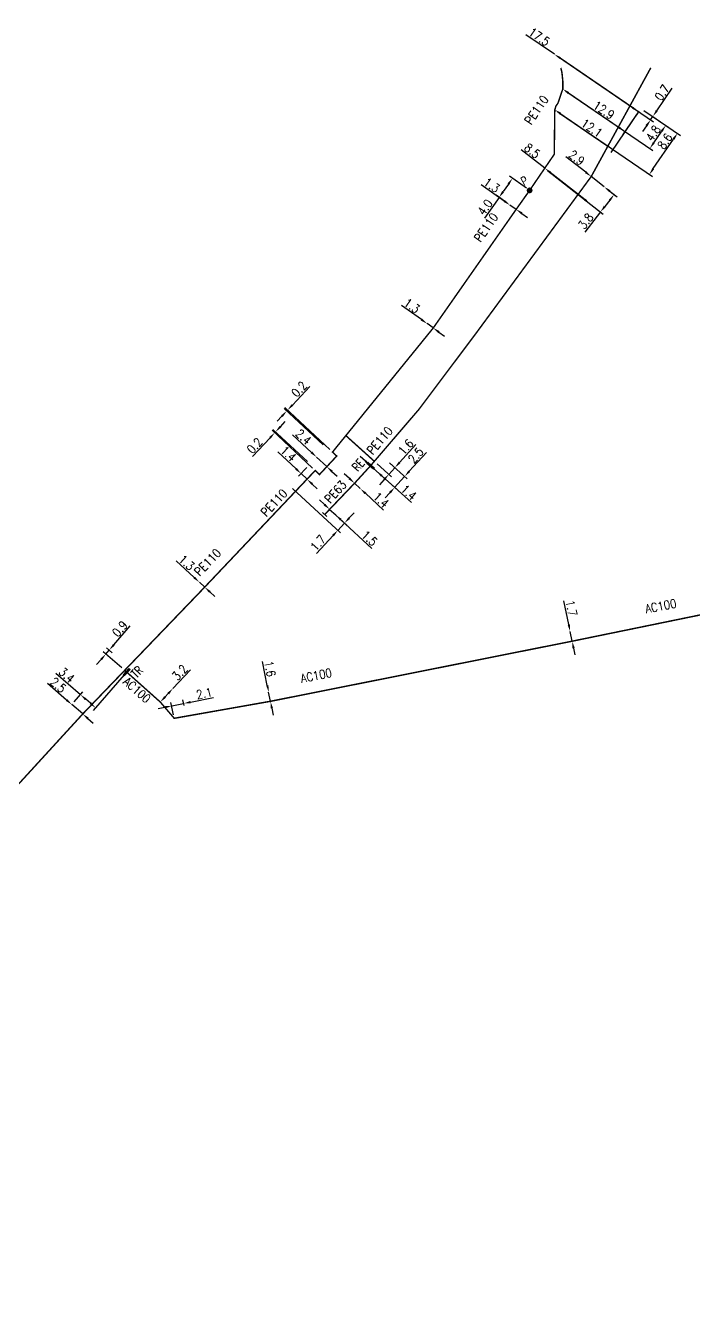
# Model space of a CAD drawing. Header units: millimetres. Extents: x 139995 to 140760, y 128159 to 129016.
# Drawn here: x 140200.9 to 140315.5, y 128788 to 129007.3 of the extents above; entities that cross this region are included whole.
import ezdxf
from ezdxf.enums import TextEntityAlignment as Align

# ---------------------------------------------------------------- set-up
doc = ezdxf.new("R2010")
doc.units = ezdxf.units.MM
doc.header["$PDMODE"] = 34
doc.linetypes.add('L_25_AP', pattern=[2000, 1000, 1000])
doc.linetypes.add('L_25_PE', pattern=[2000, 1000, 1000])
doc.layers.get('0').update_dxf_attribs({"linetype": 'CONTINUOUS'})
doc.layers.get('DEFPOINTS').update_dxf_attribs({"linetype": 'CONTINUOUS'})
for name, color, linetype in [('L_150', 1, 'CONTINUOUS'), ('L_300', 7, 'CONTINUOUS'), ('L_340', 7, 'CONTINUOUS')]:
    doc.layers.add(name, color=color, linetype=linetype)
doc.styles.add('G_ROMANS', font='ROMANS.SHX', dxfattribs={"width": 0.75})
doc.styles.get("Standard").update_dxf_attribs({"font": 'romans.shx', "width": 0.85})
doc.dimstyles.get("Standard").update_dxf_attribs({"dimtxt": 1.5, "dimasz": 1.2, "dimexe": 0.625, "dimexo": 0.625, "dimgap": 0.25, "dimtad": 1, "dimdec": 1, "dimzin": 0, "dimdsep": 46, "dimtxsty": 'Standard', "dimcen": -0.5, "dimadec": 0, "dimazin": 0, "dimtfac": 1, "dimtdec": 1, "dimtmove": 0, "dimatfit": 3, "dimfxl": 0, "dimtolj": 1, "dimtzin": 0, "dimarcsym": 0})

# ---------------------------------------------------------------- blocks, each defined once
blk = doc.blocks.new('*D17')
at = {"layer": 'DEFPOINTS', "color": 0, "linetype": 'Continuous', "transparency": 16777216}
for p in [(140291.67, 129002.33), (140306.5, 128993.06), (140308.56, 128991.65)]:
    blk.add_point(p, dxfattribs=at)
at = {"layer": 'L_150', "color": 0, "linetype": 'Continuous', "lineweight": -2, "transparency": 16777216}
for p, q in [((140292.18, 129001.98), (140308.67, 128990.7)), ((140309.24, 128992.64), (140311.88, 128996.5)), ((140307.01, 128992.7), (140309.08, 128991.29)), ((140307.48, 128990.06), (140306.8, 128989.07)), ((140308.16, 128991.05), (140308.56, 128991.65))]:
    blk.add_line(p, q, dxfattribs=at)
at = {"layer": 'L_150', "color": 0, "linetype": 'Continuous', "transparency": 16777216}
for points in [[(140309.07, 128992.75), (140309.4, 128992.52), (140308.56, 128991.65)], [(140307.31, 128990.18), (140307.64, 128989.95), (140308.16, 128991.05)]]:
    blk.add_solid(points, dxfattribs=at)
at = {"layer": 'L_150', "color": 0, "linetype": 'Continuous', "transparency": 16777216, "insert": (140310.16, 128995.75), "char_height": 1.5, "attachment_point": 5, "rotation": 55.6361}
blk.add_mtext('\\A1;0.7', dxfattribs=at)
blk = doc.blocks.new('*D18')
at = {"layer": 'DEFPOINTS', "color": 0, "linetype": 'Continuous', "transparency": 16777216}
for p in [(140291.72, 128992.8), (140306.5, 128993.06), (140312.79, 128988.76)]:
    blk.add_point(p, dxfattribs=at)
at = {"layer": 'L_150', "color": 0, "linetype": 'Continuous', "lineweight": -2, "transparency": 16777216}
for p, q in [((140292.23, 128992.45), (140308.47, 128981.34)), ((140307.01, 128992.7), (140313.3, 128988.4)), ((140308.63, 128982.69), (140312.11, 128987.77))]:
    blk.add_line(p, q, dxfattribs=at)
at = {"layer": 'L_150', "color": 0, "linetype": 'Continuous', "transparency": 16777216}
for points in [[(140311.94, 128987.88), (140312.27, 128987.65), (140312.79, 128988.76)], [(140308.47, 128982.8), (140308.8, 128982.57), (140307.96, 128981.7)]]:
    blk.add_solid(points, dxfattribs=at)
at = {"layer": 'L_150', "color": 0, "linetype": 'Continuous', "transparency": 16777216, "insert": (140310.63, 128987.38), "char_height": 1.5, "attachment_point": 5, "rotation": 55.6361}
blk.add_mtext('\\A1;8.6', dxfattribs=at)
blk = doc.blocks.new('*D19')
at = {"layer": 'DEFPOINTS', "color": 0, "linetype": 'Continuous', "transparency": 16777216}
for p in [(140291.67, 129002.33), (140306.09, 128992.46), (140306.5, 128993.06)]:
    blk.add_point(p, dxfattribs=at)
at = {"layer": 'L_150', "color": 0, "linetype": 'Continuous', "lineweight": -2, "transparency": 16777216}
for p, q in [((140291.67, 129002.33), (140286.75, 129005.69)), ((140305.1, 128993.14), (140292.66, 129001.65)), ((140306.15, 128992.54), (140305.74, 128991.95))]:
    blk.add_line(p, q, dxfattribs=at)
at = {"layer": 'L_150', "color": 0, "linetype": 'Continuous', "transparency": 16777216}
for points in [[(140292.77, 129001.82), (140292.54, 129001.49), (140291.67, 129002.33)], [(140305.22, 128993.31), (140304.99, 128992.98), (140306.09, 128992.46)]]:
    blk.add_solid(points, dxfattribs=at)
at = {"layer": 'L_150', "color": 0, "linetype": 'Continuous', "transparency": 16777216, "insert": (140289.05, 129005.33), "char_height": 1.5, "attachment_point": 5, "rotation": 325.6361}
blk.add_mtext('\\A1;17.5', dxfattribs=at)
blk = doc.blocks.new('*D20')
at = {"layer": 'DEFPOINTS', "color": 0, "linetype": 'Continuous', "transparency": 16777216}
for p in [(140291.72, 128992.8), (140306.5, 128993.06), (140301.67, 128985.99)]:
    blk.add_point(p, dxfattribs=at)
at = {"layer": 'L_150', "color": 0, "linetype": 'Continuous', "lineweight": -2, "transparency": 16777216}
for p, q in [((140306.15, 128992.54), (140301.32, 128985.48)), ((140292.71, 128992.12), (140300.68, 128986.67))]:
    blk.add_line(p, q, dxfattribs=at)
at = {"layer": 'L_150', "color": 0, "linetype": 'Continuous', "transparency": 16777216}
for points in [[(140292.82, 128992.29), (140292.59, 128991.96), (140291.72, 128992.8)], [(140300.79, 128986.84), (140300.57, 128986.51), (140301.67, 128985.99)]]:
    blk.add_solid(points, dxfattribs=at)
at = {"layer": 'L_150', "color": 0, "linetype": 'Continuous', "transparency": 16777216, "insert": (140298.07, 128989.67), "char_height": 1.5, "attachment_point": 5, "rotation": 325.6361}
blk.add_mtext('\\A1;12.1', dxfattribs=at)
blk = doc.blocks.new('*D21')
at = {"layer": 'DEFPOINTS', "color": 0, "linetype": 'Continuous', "transparency": 16777216}
for p in [(140293.09, 128996.36), (140306.5, 128993.06), (140310.77, 128990.14)]:
    blk.add_point(p, dxfattribs=at)
at = {"layer": 'L_150', "color": 0, "linetype": 'Continuous', "lineweight": -2, "transparency": 16777216}
for p, q in [((140293.6, 128996.01), (140308.55, 128985.79)), ((140307.01, 128992.7), (140311.28, 128989.78)), ((140308.71, 128987.13), (140310.09, 128989.15))]:
    blk.add_line(p, q, dxfattribs=at)
at = {"layer": 'L_150', "color": 0, "linetype": 'Continuous', "transparency": 16777216}
for points in [[(140309.93, 128989.26), (140310.26, 128989.03), (140310.77, 128990.14)], [(140308.55, 128987.24), (140308.88, 128987.02), (140308.04, 128986.14)]]:
    blk.add_solid(points, dxfattribs=at)
at = {"layer": 'L_150', "color": 0, "linetype": 'Continuous', "transparency": 16777216, "insert": (140308.61, 128988.75), "char_height": 1.5, "attachment_point": 5, "rotation": 55.6361}
blk.add_mtext('\\A1;4.8', dxfattribs=at)
blk = doc.blocks.new('*D22')
at = {"layer": 'DEFPOINTS', "color": 0, "linetype": 'Continuous', "transparency": 16777216}
for p in [(140293.09, 128996.36), (140306.5, 128993.06), (140303.76, 128989.06)]:
    blk.add_point(p, dxfattribs=at)
at = {"layer": 'L_150', "color": 0, "linetype": 'Continuous', "lineweight": -2, "transparency": 16777216}
for p, q in [((140294.08, 128995.68), (140302.77, 128989.74)), ((140306.15, 128992.54), (140303.41, 128988.54))]:
    blk.add_line(p, q, dxfattribs=at)
at = {"layer": 'L_150', "color": 0, "linetype": 'Continuous', "transparency": 16777216}
for points in [[(140294.19, 128995.85), (140293.96, 128995.52), (140293.09, 128996.36)], [(140302.89, 128989.9), (140302.66, 128989.57), (140303.76, 128989.06)]]:
    blk.add_solid(points, dxfattribs=at)
at = {"layer": 'L_150', "color": 0, "linetype": 'Continuous', "transparency": 16777216, "insert": (140300.13, 128992.75), "char_height": 1.5, "attachment_point": 5, "rotation": 325.6361}
blk.add_mtext('\\A1;12.9', dxfattribs=at)
blk = doc.blocks.new('*D23')
at = {"layer": 'DEFPOINTS', "color": 0, "linetype": 'Continuous', "transparency": 16777216}
for p in [(140282.16, 128977.75), (140287.4, 128978.96), (140284.02, 128976.44)]:
    blk.add_point(p, dxfattribs=at)
at = {"layer": 'L_300', "color": 0, "linetype": 'Continuous', "lineweight": -2, "transparency": 16777216}
for p, q in [((140286.88, 128979.32), (140283.94, 128981.39)), ((140283.76, 128980.05), (140282.85, 128978.74)), ((140282.16, 128977.75), (140279.65, 128974.18)), ((140283.51, 128976.8), (140281.64, 128978.11))]:
    blk.add_line(p, q, dxfattribs=at)
at = {"layer": 'L_300', "color": 0, "linetype": 'Continuous', "transparency": 16777216}
for points in [[(140283.6, 128980.16), (140283.93, 128979.93), (140284.45, 128981.03)], [(140282.68, 128978.85), (140283.01, 128978.62), (140282.16, 128977.75)]]:
    blk.add_solid(points, dxfattribs=at)
at = {"layer": 'L_300', "color": 0, "linetype": 'Continuous', "transparency": 16777216, "insert": (140279.74, 128976.05), "char_height": 1.5, "attachment_point": 5, "rotation": 54.9432}
blk.add_mtext('\\A1;4.0', dxfattribs=at)
blk = doc.blocks.new('*D24')
at = {"layer": 'DEFPOINTS', "color": 0, "linetype": 'Continuous', "transparency": 16777216}
for p in [(140290, 128982.77), (140300.21, 128979.57), (140301.91, 128978.23)]:
    blk.add_point(p, dxfattribs=at)
at = {"layer": 'L_150', "color": 0, "linetype": 'Continuous', "lineweight": -2, "transparency": 16777216}
for p, q in [((140290.49, 128982.38), (140300.05, 128974.86)), ((140300.7, 128979.18), (140302.4, 128977.85)), ((140301.16, 128977.29), (140300.3, 128976.19)), ((140299.56, 128975.25), (140296.85, 128971.81))]:
    blk.add_line(p, q, dxfattribs=at)
at = {"layer": 'L_150', "color": 0, "linetype": 'Continuous', "transparency": 16777216}
for points in [[(140301.01, 128977.41), (140301.32, 128977.17), (140301.91, 128978.23)], [(140300.14, 128976.31), (140300.46, 128976.07), (140299.56, 128975.25)]]:
    blk.add_solid(points, dxfattribs=at)
at = {"layer": 'L_150', "color": 0, "linetype": 'Continuous', "transparency": 16777216, "insert": (140297.05, 128973.68), "char_height": 1.5, "attachment_point": 5, "rotation": 51.7858}
blk.add_mtext('\\A1;3.8', dxfattribs=at)
blk = doc.blocks.new('*D25')
at = {"layer": 'DEFPOINTS', "color": 0, "linetype": 'Continuous', "transparency": 16777216}
for p in [(140290, 128982.77), (140297.86, 128976.58), (140297.86, 128976.58)]:
    blk.add_point(p, dxfattribs=at)
at = {"layer": 'L_150', "color": 0, "linetype": 'Continuous', "lineweight": -2, "transparency": 16777216}
for p, q in [((140290, 128982.77), (140285.97, 128985.94)), ((140296.92, 128977.32), (140290.94, 128982.03))]:
    blk.add_line(p, q, dxfattribs=at)
at = {"layer": 'L_150', "color": 0, "linetype": 'Continuous', "transparency": 16777216}
for points in [[(140291.06, 128982.19), (140290.82, 128981.87), (140290, 128982.77)], [(140297.04, 128977.48), (140296.79, 128977.17), (140297.86, 128976.58)]]:
    blk.add_solid(points, dxfattribs=at)
at = {"layer": 'L_150', "color": 0, "linetype": 'Continuous', "transparency": 16777216, "insert": (140287.84, 128985.75), "char_height": 1.5, "attachment_point": 5, "rotation": 321.7858}
blk.add_mtext('\\A1;8.5', dxfattribs=at)
blk = doc.blocks.new('L_300_12')
at = {"color": 0, "linetype": 'Continuous', "const_width": 0.497, "flags": 128}
blk.add_lwpolyline([(-0.25, 0, 1), (0.25, 0, 1)], format="xyb", close=True, dxfattribs=at)
at = {"color": 0, "linetype": 'Continuous', "style": 'G_ROMANS', "width": 0.75}
blk.add_text('P', height=1.5, dxfattribs=at).set_placement((0, 1.85), align=Align.MIDDLE)
at = {"color": 0, "linetype": 'Continuous', "width": 0.75, "flags": 3}
for tag, p in [('DEF_LEG', (0, -5)), ('DEF_COUP', (0, -7.5)), ('DEF_TYPE', (0, -10))]:
    blk.add_attdef(tag, text='', height=1.2, dxfattribs=at).set_placement(p, align=Align.MIDDLE)
blk = doc.blocks.new('*D29')
at = {"layer": 'DEFPOINTS', "color": 0, "linetype": 'Continuous', "transparency": 16777216}
for p in [(140297.97, 128981.33), (140300.21, 128979.57), (140300.21, 128979.57)]:
    blk.add_point(p, dxfattribs=at)
at = {"layer": 'L_150', "color": 0, "linetype": 'Continuous', "lineweight": -2, "transparency": 16777216}
for p, q in [((140297.03, 128982.07), (140293.64, 128984.74)), ((140300.21, 128979.57), (140297.97, 128981.33)), ((140301.15, 128978.82), (140302.1, 128978.08))]:
    blk.add_line(p, q, dxfattribs=at)
at = {"layer": 'L_150', "color": 0, "linetype": 'Continuous', "transparency": 16777216}
for points in [[(140297.15, 128982.23), (140296.91, 128981.92), (140297.97, 128981.33)], [(140301.28, 128978.98), (140301.03, 128978.67), (140300.21, 128979.57)]]:
    blk.add_solid(points, dxfattribs=at)
at = {"layer": 'L_150', "color": 0, "linetype": 'Continuous', "transparency": 16777216, "insert": (140295.48, 128984.56), "char_height": 1.5, "attachment_point": 5, "rotation": 321.7858}
blk.add_mtext('\\A1;2.9', dxfattribs=at)
blk = doc.blocks.new('*D43')
at = {"layer": 'DEFPOINTS', "color": 0, "linetype": 'Continuous', "transparency": 16777216}
for p in [(140208.81, 128890.66), (140208.81, 128890.66), (140210.67, 128889.05)]:
    blk.add_point(p, dxfattribs=at)
at = {"layer": 'L_150', "color": 0, "linetype": 'Continuous', "lineweight": -2, "transparency": 16777216}
for p, q in [((140207.91, 128891.44), (140204.6, 128894.3)), ((140210.67, 128889.05), (140208.81, 128890.66)), ((140211.57, 128888.27), (140212.48, 128887.48))]:
    blk.add_line(p, q, dxfattribs=at)
at = {"layer": 'L_150', "color": 0, "linetype": 'Continuous', "transparency": 16777216}
for points in [[(140208.04, 128891.59), (140207.78, 128891.29), (140208.81, 128890.66)], [(140211.71, 128888.42), (140211.44, 128888.12), (140210.67, 128889.05)]]:
    blk.add_solid(points, dxfattribs=at)
at = {"layer": 'L_150', "color": 0, "linetype": 'Continuous', "transparency": 16777216, "insert": (140206.45, 128894.02), "char_height": 1.5, "attachment_point": 5, "rotation": 319.1509}
blk.add_mtext('\\A1;2.5', dxfattribs=at)
blk = doc.blocks.new('*D44')
at = {"layer": 'DEFPOINTS', "color": 0, "linetype": 'Continuous', "transparency": 16777216}
for p in [(140218.2, 128896.24), (140210.29, 128892.36), (140208.81, 128890.66)]:
    blk.add_point(p, dxfattribs=at)
at = {"layer": 'L_340', "color": 0, "linetype": 'Continuous', "lineweight": -2, "transparency": 16777216}
for p, q in [((140210.29, 128892.36), (140206.05, 128896.02)), ((140217.8, 128895.77), (140212.49, 128889.63)), ((140209.22, 128891.13), (140210.69, 128892.83)), ((140211.99, 128890.89), (140211.19, 128891.57))]:
    blk.add_line(p, q, dxfattribs=at)
at = {"layer": 'L_340', "color": 0, "linetype": 'Continuous', "transparency": 16777216}
for points in [[(140211.32, 128891.72), (140211.06, 128891.42), (140210.29, 128892.36)], [(140212.12, 128891.04), (140211.86, 128890.74), (140212.89, 128890.1)]]:
    blk.add_solid(points, dxfattribs=at)
at = {"layer": 'L_340', "color": 0, "linetype": 'Continuous', "transparency": 16777216, "insert": (140207.92, 128895.72), "char_height": 1.5, "attachment_point": 5, "rotation": 319.1509}
blk.add_mtext('\\A1;3.4', dxfattribs=at)
blk = doc.blocks.new('*D45')
at = {"layer": 'DEFPOINTS', "color": 0, "linetype": 'Continuous', "transparency": 16777216}
for p in [(140215.22, 128900.02), (140216.2, 128899.17), (140217.87, 128896.54)]:
    blk.add_point(p, dxfattribs=at)
at = {"layer": 'L_150', "color": 0, "linetype": 'Continuous', "lineweight": -2, "transparency": 16777216}
for p, q in [((140216.01, 128900.93), (140218.83, 128904.19)), ((140215.73, 128899.58), (140214.75, 128900.43)), ((140213.85, 128898.43), (140213.06, 128897.53)), ((140217.4, 128896.95), (140214.16, 128899.75)), ((140214.63, 128899.34), (140215.22, 128900.02))]:
    blk.add_line(p, q, dxfattribs=at)
at = {"layer": 'L_150', "color": 0, "linetype": 'Continuous', "transparency": 16777216}
for points in [[(140215.86, 128901.06), (140216.16, 128900.8), (140215.22, 128900.02)], [(140213.7, 128898.57), (140214, 128898.3), (140214.63, 128899.34)]]:
    blk.add_solid(points, dxfattribs=at)
at = {"layer": 'L_150', "color": 0, "linetype": 'Continuous', "transparency": 16777216, "insert": (140217.05, 128903.67), "char_height": 1.5, "attachment_point": 5, "rotation": 49.1171}
blk.add_mtext('\\A1;0.9', dxfattribs=at)
blk = doc.blocks.new('*D46')
at = {"layer": 'DEFPOINTS', "color": 0, "linetype": 'Continuous', "transparency": 16777216}
for p in [(140230.7, 128911.67), (140230.7, 128911.67), (140231.61, 128910.83)]:
    blk.add_point(p, dxfattribs=at)
at = {"layer": 'L_150', "color": 0, "linetype": 'Continuous', "lineweight": -2, "transparency": 16777216}
for p, q in [((140229.81, 128912.49), (140226.73, 128915.33)), ((140231.61, 128910.83), (140230.7, 128911.67)), ((140232.5, 128910.01), (140233.38, 128909.2))]:
    blk.add_line(p, q, dxfattribs=at)
at = {"layer": 'L_150', "color": 0, "linetype": 'Continuous', "transparency": 16777216}
for points in [[(140229.95, 128912.63), (140229.68, 128912.34), (140230.7, 128911.67)], [(140232.63, 128910.16), (140232.36, 128909.87), (140231.61, 128910.83)]]:
    blk.add_solid(points, dxfattribs=at)
at = {"layer": 'L_150', "color": 0, "linetype": 'Continuous', "transparency": 16777216, "insert": (140228.51, 128915.05), "char_height": 1.5, "attachment_point": 5, "rotation": 317.3178}
blk.add_mtext('\\A1;1.3', dxfattribs=at)
blk = doc.blocks.new('L_340_19')
at = {"linetype": 'Continuous'}
blk.add_hatch(color=0, dxfattribs=at).paths.add_polyline_path([(0.125, 0.75), (-0.125, 0.75), (-0.125, -0.75), (0.125, -0.75)])
at = {"color": 0, "linetype": 'Continuous'}
blk.add_lwpolyline([(-0.125, 0.75), (0.125, 0.75), (0.125, -0.75), (-0.125, -0.75)], close=True, dxfattribs=at)
at = {"color": 0, "linetype": 'Continuous', "width": 0.75}
for tag, height, flags, p in [('TR', 1.5, 8, (0, 3)), ('DEF_LEG', 1.2, 3, (0, -5)), ('DEF_COUP', 1.2, 3, (0, -7.5)), ('DEF_TYPE', 1.2, 3, (0, -10))]:
    blk.add_attdef(tag, text='', height=height, dxfattribs=dict(at, flags=flags)).set_placement(p, align=Align.MIDDLE)
blk = doc.blocks.new('*D47')
at = {"layer": 'DEFPOINTS', "color": 0, "linetype": 'Continuous', "transparency": 16777216}
for p in [(140243.78, 128937.5), (140249.7, 128931.96), (140250.59, 128930.86)]:
    blk.add_point(p, dxfattribs=at)
at = {"layer": 'L_150', "color": 0, "linetype": 'Continuous', "lineweight": -2, "transparency": 16777216}
for p, q in [((140250.13, 128931.28), (140243.19, 128937.78)), ((140249.25, 128932.39), (140243.33, 128937.92)), ((140243.78, 128937.5), (140243.65, 128937.35)), ((140244.6, 128938.37), (140245.42, 128939.25)), ((140242.83, 128936.47), (140239.84, 128933.28))]:
    blk.add_line(p, q, dxfattribs=at)
at = {"layer": 'L_150', "color": 0, "linetype": 'Continuous', "transparency": 16777216}
for points in [[(140244.46, 128938.51), (140244.75, 128938.24), (140243.78, 128937.5)], [(140242.68, 128936.61), (140242.97, 128936.34), (140243.65, 128937.35)]]:
    blk.add_solid(points, dxfattribs=at)
at = {"layer": 'L_150', "color": 0, "linetype": 'Continuous', "transparency": 16777216, "insert": (140240.19, 128935.12), "char_height": 1.5, "attachment_point": 5, "rotation": 46.9208}
blk.add_mtext('\\A1;0.2', dxfattribs=at)
blk = doc.blocks.new('*D48')
at = {"layer": 'DEFPOINTS', "color": 0, "linetype": 'Continuous', "transparency": 16777216}
for p in [(140245.84, 128941.23), (140252.39, 128934.83), (140253.55, 128934.02)]:
    blk.add_point(p, dxfattribs=at)
at = {"layer": 'L_150', "color": 0, "linetype": 'Continuous', "lineweight": -2, "transparency": 16777216}
for p, q in [((140246.66, 128942.1), (140249.65, 128945.3)), ((140244.88, 128940.2), (140244.07, 128939.33)), ((140251.93, 128935.26), (140245.25, 128941.51)), ((140253.09, 128934.45), (140245.38, 128941.65)), ((140245.7, 128941.08), (140245.84, 128941.23))]:
    blk.add_line(p, q, dxfattribs=at)
at = {"layer": 'L_150', "color": 0, "linetype": 'Continuous', "transparency": 16777216}
for points in [[(140246.51, 128942.24), (140246.81, 128941.97), (140245.84, 128941.23)], [(140244.74, 128940.34), (140245.03, 128940.07), (140245.7, 128941.08)]]:
    blk.add_solid(points, dxfattribs=at)
at = {"layer": 'L_150', "color": 0, "linetype": 'Continuous', "transparency": 16777216, "insert": (140247.83, 128944.82), "char_height": 1.5, "attachment_point": 5, "rotation": 46.9208}
blk.add_mtext('\\A1;0.2', dxfattribs=at)
blk = doc.blocks.new('*D49')
at = {"layer": 'DEFPOINTS', "color": 0, "linetype": 'Continuous', "transparency": 16777216}
for p in [(140249.57, 128931.81), (140250.59, 128930.86), (140248.17, 128930.32)]:
    blk.add_point(p, dxfattribs=at)
at = {"layer": 'L_150', "color": 0, "linetype": 'Continuous', "lineweight": -2, "transparency": 16777216}
for p, q in [((140247.29, 128931.14), (140244.19, 128934.04)), ((140249.14, 128931.36), (140247.74, 128929.86)), ((140249.19, 128929.36), (140248.17, 128930.32)), ((140250.16, 128930.4), (140248.76, 128928.9)), ((140250.07, 128928.54), (140250.94, 128927.72))]:
    blk.add_line(p, q, dxfattribs=at)
at = {"layer": 'L_150', "color": 0, "linetype": 'Continuous', "transparency": 16777216}
for points in [[(140247.43, 128931.28), (140247.15, 128930.99), (140248.17, 128930.32)], [(140250.2, 128928.69), (140249.93, 128928.39), (140249.19, 128929.36)]]:
    blk.add_solid(points, dxfattribs=at)
at = {"layer": 'L_150', "color": 0, "linetype": 'Continuous', "transparency": 16777216, "insert": (140245.98, 128933.73), "char_height": 1.5, "attachment_point": 5, "rotation": 316.9208}
blk.add_mtext('\\A1;1.4', dxfattribs=at)
blk = doc.blocks.new('*D50')
at = {"layer": 'DEFPOINTS', "color": 0, "linetype": 'Continuous', "transparency": 16777216}
for p in [(140250.82, 128933.15), (140250.82, 128933.15), (140252.58, 128931.52)]:
    blk.add_point(p, dxfattribs=at)
at = {"layer": 'L_150', "color": 0, "linetype": 'Continuous', "lineweight": -2, "transparency": 16777216}
for p, q in [((140249.95, 128933.97), (140246.71, 128937)), ((140252.58, 128931.52), (140250.82, 128933.15)), ((140253.45, 128930.7), (140254.33, 128929.88))]:
    blk.add_line(p, q, dxfattribs=at)
at = {"layer": 'L_150', "color": 0, "linetype": 'Continuous', "transparency": 16777216}
for points in [[(140250.08, 128934.12), (140249.81, 128933.83), (140250.82, 128933.15)], [(140253.59, 128930.84), (140253.32, 128930.55), (140252.58, 128931.52)]]:
    blk.add_solid(points, dxfattribs=at)
at = {"layer": 'L_150', "color": 0, "linetype": 'Continuous', "transparency": 16777216, "insert": (140248.57, 128936.63), "char_height": 1.5, "attachment_point": 5, "rotation": 316.9208}
blk.add_mtext('\\A1;2.4', dxfattribs=at)
blk = doc.blocks.new('*D51')
at = {"layer": 'DEFPOINTS', "color": 0, "linetype": 'Continuous', "transparency": 16777216}
for p in [(140269.79, 128956.08), (140269.79, 128956.08), (140270.85, 128955.33)]:
    blk.add_point(p, dxfattribs=at)
at = {"layer": 'L_150', "color": 0, "linetype": 'Continuous', "lineweight": -2, "transparency": 16777216}
for p, q in [((140268.81, 128956.77), (140265.39, 128959.19)), ((140270.85, 128955.33), (140269.79, 128956.08)), ((140271.83, 128954.63), (140272.81, 128953.94))]:
    blk.add_line(p, q, dxfattribs=at)
at = {"layer": 'L_150', "color": 0, "linetype": 'Continuous', "transparency": 16777216}
for points in [[(140268.92, 128956.94), (140268.69, 128956.61), (140269.79, 128956.08)], [(140271.94, 128954.8), (140271.71, 128954.47), (140270.85, 128955.33)]]:
    blk.add_solid(points, dxfattribs=at)
at = {"layer": 'L_150', "color": 0, "linetype": 'Continuous', "transparency": 16777216, "insert": (140267.19, 128959.15), "char_height": 1.5, "attachment_point": 5, "rotation": 324.6794}
blk.add_mtext('\\A1;1.3', dxfattribs=at)
blk = doc.blocks.new('*D52')
at = {"layer": 'DEFPOINTS', "color": 0, "linetype": 'Continuous', "transparency": 16777216}
for p in [(140260.74, 128932.44), (140262.87, 128932.6), (140264.26, 128931.34)]:
    blk.add_point(p, dxfattribs=at)
at = {"layer": 'L_150', "color": 0, "linetype": 'Continuous', "lineweight": -2, "transparency": 16777216}
for p, q in [((140265.07, 128932.23), (140267.87, 128935.34)), ((140261.2, 128932.02), (140263.69, 128929.77)), ((140263.22, 128930.19), (140264.26, 128931.34)), ((140263.33, 128932.18), (140264.73, 128930.92)), ((140262.42, 128929.3), (140261.62, 128928.41))]:
    blk.add_line(p, q, dxfattribs=at)
at = {"layer": 'L_150', "color": 0, "linetype": 'Continuous', "transparency": 16777216}
for points in [[(140264.92, 128932.37), (140265.21, 128932.1), (140264.26, 128931.34)], [(140262.27, 128929.44), (140262.57, 128929.17), (140263.22, 128930.19)]]:
    blk.add_solid(points, dxfattribs=at)
at = {"layer": 'L_150', "color": 0, "linetype": 'Continuous', "transparency": 16777216, "insert": (140266.13, 128934.9), "char_height": 1.5, "attachment_point": 5, "rotation": 47.9182}
blk.add_mtext('\\A1;1.6', dxfattribs=at)
blk = doc.blocks.new('*D53')
at = {"layer": 'DEFPOINTS', "color": 0, "linetype": 'Continuous', "transparency": 16777216}
for p in [(140260.09, 128931.68), (140262.87, 128932.6), (140265.93, 128929.83)]:
    blk.add_point(p, dxfattribs=at)
at = {"layer": 'L_340', "color": 0, "linetype": 'Continuous', "lineweight": -2, "transparency": 16777216}
for p, q in [((140266.74, 128930.73), (140269.67, 128933.97)), ((140260.55, 128931.26), (140264.69, 128927.52)), ((140263.33, 128932.18), (140266.4, 128929.42)), ((140264.22, 128927.94), (140265.93, 128929.83)), ((140263.42, 128927.05), (140262.61, 128926.16))]:
    blk.add_line(p, q, dxfattribs=at)
at = {"layer": 'L_340', "color": 0, "linetype": 'Continuous', "transparency": 16777216}
for points in [[(140266.59, 128930.86), (140266.88, 128930.59), (140265.93, 128929.83)], [(140263.27, 128927.19), (140263.57, 128926.92), (140264.22, 128927.94)]]:
    blk.add_solid(points, dxfattribs=at)
at = {"layer": 'L_340', "color": 0, "linetype": 'Continuous', "transparency": 16777216, "insert": (140267.86, 128933.46), "char_height": 1.5, "attachment_point": 5, "rotation": 47.9182}
blk.add_mtext('\\A1;2.5', dxfattribs=at)
blk = doc.blocks.new('*D54')
at = {"layer": 'DEFPOINTS', "color": 0, "linetype": 'Continuous', "transparency": 16777216}
for p in [(140246.23, 128928.2), (140253.06, 128924.19), (140254.46, 128920.58)]:
    blk.add_point(p, dxfattribs=at)
at = {"layer": 'L_340', "color": 0, "linetype": 'Continuous', "lineweight": -2, "transparency": 16777216}
for p, q in [((140246.68, 128927.77), (140254.92, 128920.15)), ((140253.52, 128923.76), (140256.08, 128921.4)), ((140256.43, 128922.71), (140257.25, 128923.59)), ((140255.62, 128921.83), (140254.46, 128920.58)), ((140253.65, 128919.7), (140250.8, 128916.62))]:
    blk.add_line(p, q, dxfattribs=at)
at = {"layer": 'L_340', "color": 0, "linetype": 'Continuous', "transparency": 16777216}
for points in [[(140256.28, 128922.84), (140256.58, 128922.57), (140255.62, 128921.83)], [(140253.5, 128919.83), (140253.79, 128919.56), (140254.46, 128920.58)]]:
    blk.add_solid(points, dxfattribs=at)
at = {"layer": 'L_340', "color": 0, "linetype": 'Continuous', "transparency": 16777216, "insert": (140251.08, 128918.4), "char_height": 1.5, "attachment_point": 5, "rotation": 47.2369}
blk.add_mtext('\\A1;1.7', dxfattribs=at)
blk = doc.blocks.new('*D55')
at = {"layer": 'DEFPOINTS', "color": 0, "linetype": 'Continuous', "transparency": 16777216}
for p in [(140253.06, 128924.19), (140254.1, 128923.23), (140254.1, 128923.23)]:
    blk.add_point(p, dxfattribs=at)
at = {"layer": 'L_340', "color": 0, "linetype": 'Continuous', "lineweight": -2, "transparency": 16777216}
for p, q in [((140252.18, 128925), (140251.3, 128925.82)), ((140253.06, 128924.19), (140254.1, 128923.23)), ((140254.98, 128922.41), (140260.31, 128917.48))]:
    blk.add_line(p, q, dxfattribs=at)
at = {"layer": 'L_340', "color": 0, "linetype": 'Continuous', "transparency": 16777216}
for points in [[(140252.32, 128925.15), (140252.05, 128924.86), (140253.06, 128924.19)], [(140255.12, 128922.56), (140254.85, 128922.26), (140254.1, 128923.23)]]:
    blk.add_solid(points, dxfattribs=at)
at = {"layer": 'L_340', "color": 0, "linetype": 'Continuous', "transparency": 16777216, "insert": (140259.9, 128919.23), "char_height": 1.5, "attachment_point": 5, "rotation": 317.2369}
blk.add_mtext('\\A1;1.5', dxfattribs=at)
blk = doc.blocks.new('*D56')
at = {"layer": 'DEFPOINTS', "color": 0, "linetype": 'Continuous', "transparency": 16777216}
for p in [(140260.09, 128931.68), (140261.13, 128930.74), (140261.13, 128930.74)]:
    blk.add_point(p, dxfattribs=at)
at = {"layer": 'L_340', "color": 0, "linetype": 'Continuous', "lineweight": -2, "transparency": 16777216}
for p, q in [((140259.2, 128932.48), (140258.31, 128933.29)), ((140260.09, 128931.68), (140261.13, 128930.74)), ((140262.02, 128929.93), (140267.1, 128925.34))]:
    blk.add_line(p, q, dxfattribs=at)
at = {"layer": 'L_340', "color": 0, "linetype": 'Continuous', "transparency": 16777216}
for points in [[(140259.33, 128932.63), (140259.06, 128932.33), (140260.09, 128931.68)], [(140262.15, 128930.08), (140261.88, 128929.79), (140261.13, 128930.74)]]:
    blk.add_solid(points, dxfattribs=at)
at = {"layer": 'L_340', "color": 0, "linetype": 'Continuous', "transparency": 16777216, "insert": (140266.64, 128927.1), "char_height": 1.5, "attachment_point": 5, "rotation": 317.9182}
blk.add_mtext('\\A1;1.4', dxfattribs=at)
blk = doc.blocks.new('*D57')
at = {"layer": 'DEFPOINTS', "color": 0, "linetype": 'Continuous', "transparency": 16777216}
for p in [(140257.34, 128928.67), (140258.33, 128927.75), (140258.33, 128927.75)]:
    blk.add_point(p, dxfattribs=at)
at = {"layer": 'L_150', "color": 0, "linetype": 'Continuous', "lineweight": -2, "transparency": 16777216}
for p, q in [((140256.46, 128929.49), (140255.58, 128930.3)), ((140257.34, 128928.67), (140258.33, 128927.75)), ((140259.21, 128926.94), (140262.32, 128924.04))]:
    blk.add_line(p, q, dxfattribs=at)
at = {"layer": 'L_150', "color": 0, "linetype": 'Continuous', "transparency": 16777216}
for points in [[(140256.6, 128929.63), (140256.32, 128929.34), (140257.34, 128928.67)], [(140259.34, 128927.08), (140259.07, 128926.79), (140258.33, 128927.75)]]:
    blk.add_solid(points, dxfattribs=at)
at = {"layer": 'L_150', "color": 0, "linetype": 'Continuous', "transparency": 16777216, "insert": (140261.89, 128925.81), "char_height": 1.5, "attachment_point": 5, "rotation": 317.1289}
blk.add_mtext('\\A1;1.4', dxfattribs=at)
blk = doc.blocks.new('L_340_07')
at = {"color": 0, "linetype": 'Continuous', "const_width": 0.25, "flags": 128}
blk.add_lwpolyline([(0, 0), (1.25, 0)], dxfattribs=at)
at = {"color": 0, "linetype": 'Continuous', "flags": 128}
blk.add_lwpolyline([(1.25, -0.5), (1.25, 0.5)], dxfattribs=at)
at = {"color": 0, "linetype": 'Continuous', "width": 0.75, "flags": 3}
for tag, p in [('DEF_LEG', (0.72, -3.47)), ('DEF_COUP', (0.72, -5.97)), ('DEF_TYPE', (0.72, -8.47))]:
    blk.add_attdef(tag, text='', height=1.2, dxfattribs=at).set_placement(p, align=Align.MIDDLE)
blk = doc.blocks.new('L_340_21')
at = {"linetype": 'Continuous'}
blk.add_hatch(color=0, dxfattribs=at).paths.add_polyline_path([(0.125, 0.75), (-0.125, 0.75), (-0.125, -0.75), (0.125, -0.75)])
at = {"color": 0, "linetype": 'Continuous'}
blk.add_lwpolyline([(-0.125, 0.75), (0.125, 0.75), (0.125, -0.75), (-0.125, -0.75)], close=True, dxfattribs=at)
at = {"color": 0, "linetype": 'Continuous', "width": 0.75}
for tag, height, flags, p in [('RE', 1.5, 8, (0, 3)), ('DEF_LEG', 1.2, 3, (0, -5)), ('DEF_COUP', 1.2, 3, (0, -7.5)), ('DEF_TYPE', 1.2, 3, (0, -10))]:
    blk.add_attdef(tag, text='', height=height, dxfattribs=dict(at, flags=flags)).set_placement(p, align=Align.MIDDLE)
blk = doc.blocks.new('*D58')
at = {"layer": 'DEFPOINTS', "color": 0, "linetype": 'Continuous', "transparency": 16777216}
for p in [(140284.02, 128976.44), (140284.02, 128976.44), (140285.09, 128975.7)]:
    blk.add_point(p, dxfattribs=at)
at = {"layer": 'L_150', "color": 0, "linetype": 'Continuous', "lineweight": -2, "transparency": 16777216}
for p, q in [((140283.04, 128977.13), (140279.09, 128979.9)), ((140285.09, 128975.7), (140284.02, 128976.44)), ((140286.07, 128975.01), (140287.05, 128974.32))]:
    blk.add_line(p, q, dxfattribs=at)
at = {"layer": 'L_150', "color": 0, "linetype": 'Continuous', "transparency": 16777216}
for points in [[(140283.16, 128977.3), (140282.93, 128976.97), (140284.02, 128976.44)], [(140286.18, 128975.17), (140285.95, 128974.84), (140285.09, 128975.7)]]:
    blk.add_solid(points, dxfattribs=at)
at = {"layer": 'L_150', "color": 0, "linetype": 'Continuous', "transparency": 16777216, "insert": (140280.89, 128979.86), "char_height": 1.5, "attachment_point": 5, "rotation": 324.9432}
blk.add_mtext('\\A1;1.3', dxfattribs=at)
blk = doc.blocks.new('*D69')
at = {"layer": 'DEFPOINTS', "color": 0, "linetype": 'Continuous', "transparency": 16777216}
for p in [(140294.36, 128903.21), (140294.36, 128903.21), (140294.7, 128901.55)]:
    blk.add_point(p, dxfattribs=at)
at = {"layer": 'L_150', "color": 0, "linetype": 'Continuous', "lineweight": -2, "transparency": 16777216}
for p, q in [((140294.12, 128904.39), (140293.28, 128908.49)), ((140294.7, 128901.55), (140294.36, 128903.21)), ((140294.94, 128900.37), (140295.18, 128899.19))]:
    blk.add_line(p, q, dxfattribs=at)
at = {"layer": 'L_150', "color": 0, "linetype": 'Continuous', "transparency": 16777216}
for points in [[(140294.32, 128904.43), (140293.92, 128904.35), (140294.36, 128903.21)], [(140295.14, 128900.41), (140294.74, 128900.33), (140294.7, 128901.55)]]:
    blk.add_solid(points, dxfattribs=at)
at = {"layer": 'L_150', "color": 0, "linetype": 'Continuous', "transparency": 16777216, "insert": (140294.56, 128907.23), "char_height": 1.5, "attachment_point": 5, "rotation": 281.5383}
blk.add_mtext('\\A1;1.7', dxfattribs=at)
blk = doc.blocks.new('*D70')
at = {"layer": 'DEFPOINTS', "color": 0, "linetype": 'Continuous', "transparency": 16777216}
for p in [(140242.59, 128892.8), (140242.59, 128892.8), (140242.9, 128891.23)]:
    blk.add_point(p, dxfattribs=at)
at = {"layer": 'L_150', "color": 0, "linetype": 'Continuous', "lineweight": -2, "transparency": 16777216}
for p, q in [((140242.36, 128893.97), (140241.55, 128898.08)), ((140242.9, 128891.23), (140242.59, 128892.8)), ((140243.14, 128890.05), (140243.37, 128888.87))]:
    blk.add_line(p, q, dxfattribs=at)
at = {"layer": 'L_150', "color": 0, "linetype": 'Continuous', "transparency": 16777216}
for points in [[(140242.56, 128894.01), (140242.17, 128893.94), (140242.59, 128892.8)], [(140243.33, 128890.09), (140242.94, 128890.01), (140242.9, 128891.23)]]:
    blk.add_solid(points, dxfattribs=at)
at = {"layer": 'L_150', "color": 0, "linetype": 'Continuous', "transparency": 16777216, "insert": (140242.82, 128896.81), "char_height": 1.5, "attachment_point": 5, "rotation": 281.1418}
blk.add_mtext('\\A1;1.6', dxfattribs=at)
blk = doc.blocks.new('*D71')
at = {"layer": 'DEFPOINTS', "color": 0, "linetype": 'Continuous', "transparency": 16777216}
for p in [(140228, 128890.86), (140228.2, 128889.88), (140226.38, 128888.31)]:
    blk.add_point(p, dxfattribs=at)
at = {"layer": 'L_150', "color": 0, "linetype": 'Continuous', "lineweight": -2, "transparency": 16777216}
for p, q in [((140228.08, 128890.49), (140227.88, 128891.47)), ((140229.18, 128891.1), (140233.11, 128891.9)), ((140224.77, 128890.19), (140223.6, 128889.95)), ((140226.26, 128888.92), (140225.82, 128891.05)), ((140225.95, 128890.43), (140228, 128890.86))]:
    blk.add_line(p, q, dxfattribs=at)
at = {"layer": 'L_150', "color": 0, "linetype": 'Continuous', "transparency": 16777216}
for points in [[(140224.73, 128890.39), (140224.81, 128890), (140225.95, 128890.43)], [(140229.14, 128891.29), (140229.22, 128890.9), (140228, 128890.86)]]:
    blk.add_solid(points, dxfattribs=at)
at = {"layer": 'L_150', "color": 0, "linetype": 'Continuous', "transparency": 16777216, "insert": (140231.53, 128892.6), "char_height": 1.5, "attachment_point": 5, "rotation": 11.5839}
blk.add_mtext('\\A1;2.1', dxfattribs=at)
blk = doc.blocks.new('*D72')
at = {"layer": 'DEFPOINTS', "color": 0, "linetype": 'Continuous', "transparency": 16777216}
for p in [(140226.17, 128893.45), (140226.17, 128893.45), (140223.99, 128891.1)]:
    blk.add_point(p, dxfattribs=at)
at = {"layer": 'L_150', "color": 0, "linetype": 'Continuous', "lineweight": -2, "transparency": 16777216}
for p, q in [((140226.17, 128893.45), (140229.15, 128896.65)), ((140224.81, 128891.98), (140225.36, 128892.57))]:
    blk.add_line(p, q, dxfattribs=at)
at = {"layer": 'L_150', "color": 0, "linetype": 'Continuous', "transparency": 16777216}
for points in [[(140224.66, 128892.12), (140224.96, 128891.84), (140223.99, 128891.1)], [(140225.21, 128892.7), (140225.5, 128892.43), (140226.17, 128893.45)]]:
    blk.add_solid(points, dxfattribs=at)
at = {"layer": 'L_150', "color": 0, "linetype": 'Continuous', "transparency": 16777216, "insert": (140227.34, 128896.17), "char_height": 1.5, "attachment_point": 5, "rotation": 47.0591}
blk.add_mtext('\\A1;3.2', dxfattribs=at)

msp = doc.modelspace()

# ---------------------------------------------------------------- linework, layer by layer
at = {"layer": 'L_150', "linetype": 'L_25_PE', "flags": 128}
msp.add_lwpolyline([(140292.76, 129000, 0.25, 0.25, 0), (140292.95, 128999.16, 0.25, 0.25, 0), (140293.1, 128997.68, 0.25, 0.25, 0), (140293.09, 128996.36, 0.25, 0.25, 0), (140292.26, 128993.93, 0.25, 0.25, 0), (140291.92, 128993.44, 0.25, 0.25, 0), (140291.72, 128992.8, 0.25, 0.25, 0), (140291.63, 128985.16, 0.25, 0.25, 0), (140290, 128982.77, 0.25, 0.25, 0), (140287.4, 128978.96, 0.25, 0.25, 0), (140285.09, 128975.7, 0.25, 0.25, 0), (140270.85, 128955.33, 0.25, 0.25, 0), (140253.55, 128934.02, 0.25, 0.25, 0), (140254.28, 128933.34, 0.25, 0.25, 0), (140252.58, 128931.52, 0.25, 0.25, 0), (140251.32, 128930.17, 0.25, 0.25, 0), (140250.59, 128930.86, 0.25, 0.25, 0), (140231.61, 128910.83, 0.25, 0.25, 0), (140231.61, 128910.83, 0.25, 0.25, 0), (140210.67, 128889.05, 0.25, 0.25, 0), (140195.3, 128872.26, 0.25, 0.25, 0), (140182.76, 128857.13, 0.25, 0.25, 0), (140169.86, 128839.43, 0.25, 0.25, 0), (140169.86, 128839.43, 0.25, 0.25, 0), (140150.74, 128808.81, 0.25, 0.25, 0), (140149.66, 128807.09, 0.25, 0.25, 0), (140147.26, 128803.26, 0.25, 0.25, 0), (140137.87, 128788.13, 0.25, 0.25, 0), (140137.87, 128788.13, 0, 0, 0)], format="xyseb", dxfattribs=at)
at = {"layer": 'L_150', "linetype": 'L_25_AP', "const_width": 0.25, "flags": 128}
msp.add_lwpolyline([(140218.31, 128896.17), (140223.99, 128891.1), (140226.38, 128888.31), (140226.38, 128888.31), (140242.9, 128891.23), (140294.7, 128901.55), (140326.98, 128908.17), (140331.78, 128909.33), (140337.33, 128914.27), (140348.56, 128925.84), (140363.84, 128941.39), (140380.74, 128959.08), (140412.16, 128991.24), (140413.83, 128992.96, 0.066525), (140413.91, 128993.07), (140416.53, 128997.81, -0.069323), (140416.61, 128997.92), (140418.68, 129000)], format="xyb", dxfattribs=at)
at = {"layer": 'L_150', "linetype": 'L_25_PE', "const_width": 0.25, "flags": 128}
for points in [[(140308.2, 129000), (140297.97, 128981.33), (140278.41, 128954.71), (140268.41, 128941.38), (140260.09, 128931.68), (140257.34, 128928.67), (140253.06, 128924.19)], [(140260.74, 128932.44), (140255.85, 128936.85)], [(140218.12, 128896.33), (140217.85, 128896.57)], [(140218.11, 128896.33), (140217.87, 128896.54)]]:
    msp.add_lwpolyline(points, dxfattribs=at)

# ---------------------------------------------------------------- block references
at = {"layer": 'L_300', "rotation": 28.98438548066686}
msp.add_blockref('L_300_12', (140287.4, 128978.96), dxfattribs=at)
at = {"layer": 'L_340'}
ref = msp.add_blockref('L_340_21', (140260.09, 128931.68), dxfattribs=dict(at, rotation=49.37275551954259))
ref.add_attrib('RE', 'RE', dxfattribs={"layer": '0', "color": 0, "linetype": 'Continuous', "height": 1.5, "rotation": 49.3728, "width": 0.75, "flags": 8}).set_placement((140257.97, 128931.8), align=Align.MIDDLE)
at = {"layer": 'L_340', "rotation": 226.3357326098283}
msp.add_blockref('L_340_07', (140253.06, 128924.19), dxfattribs=at)
at = {"layer": 'L_340'}
ref = msp.add_blockref('L_340_19', (140218.2, 128896.24), dxfattribs=dict(at, rotation=318.3984151214129))
ref.add_attrib('TR', 'TR', dxfattribs={"layer": '0', "color": 0, "linetype": 'Continuous', "height": 1.5, "rotation": 46.1773, "width": 0.75, "flags": 8}).set_placement((140220.01, 128896.28), align=Align.MIDDLE)

# ---------------------------------------------------------------- texts
at = {"layer": 'L_150', "linetype": 'Continuous', "width": 0.85}
msp.add_text('PE110', height=1.5, rotation=55.6565, dxfattribs=at).set_placement((140288.58, 128992.76), align=Align.MIDDLE)
for s, rotation, p in [('PE110', 54.936, (140278.96, 128969.92)), ('PE110', 48.9361, (140260.43, 128933.45)), ('PE63', 47.5621, (140253.15, 128925.08)), ('PE110', 46.5494, (140242.18, 128922.82)), ('PE110', 46.15, (140230.76, 128912.61)), ('AC100', 10.7787, (140307.41, 128906.34)), ('AC100', 11.2663, (140248.26, 128894.39)), ('AC100', 318.3984, (140217.47, 128894.4))]:
    msp.add_text(s, height=1.5, rotation=rotation, dxfattribs=at).set_placement(p)

# ---------------------------------------------------------------- dimensions: what is measured, and where the dimension line sits
at = {"layer": 'L_150', "linetype": 'Continuous'}
for base, p1, p2, angle, picture, middle in [((140306.09, 128992.46), (140291.67, 129002.33), (140306.5, 128993.06), 145.6361, '*D19', (140288.49, 129004.5)), ((140308.56, 128991.65), (140291.67, 129002.33), (140306.5, 128993.06), 235.6361, '*D17', (140310.98, 128995.19)), ((140310.77, 128990.14), (140293.09, 128996.36), (140306.5, 128993.06), 235.6361, '*D21', (140309.44, 128988.19)), ((140303.76, 128989.06), (140293.09, 128996.36), (140306.5, 128993.06), 145.6361, '*D22', (140299.57, 128991.93)), ((140312.79, 128988.76), (140291.72, 128992.8), (140306.5, 128993.06), 235.6361, '*D18', (140311.46, 128986.81)), ((140301.67, 128985.99), (140291.72, 128992.8), (140306.5, 128993.06), 145.6361, '*D20', (140297.51, 128988.84)), ((140300.21, 128979.57), (140297.97, 128981.33), (140300.21, 128979.57), 141.7858, '*D29', (140294.86, 128983.78)), ((140284.02, 128976.44), (140285.09, 128975.7), (140284.02, 128976.44), 324.9432, '*D58', (140280.32, 128979.05)), ((140301.91, 128978.23), (140290, 128982.77), (140300.21, 128979.57), 231.7858, '*D24', (140297.83, 128973.06)), ((140269.79, 128956.08), (140270.85, 128955.33), (140269.79, 128956.08), 324.6794, '*D51', (140266.61, 128958.33)), ((140245.84, 128941.23), (140252.39, 128934.83), (140253.55, 128934.02), 226.9208, '*D48', (140248.56, 128944.14)), ((140243.78, 128937.5), (140250.59, 128930.86), (140249.7, 128931.96), 226.9208, '*D47', (140240.92, 128934.44)), ((140250.82, 128933.15), (140252.58, 128931.52), (140250.82, 128933.15), 316.9208, '*D50', (140247.89, 128935.9)), ((140248.17, 128930.32), (140250.59, 128930.86), (140249.57, 128931.81), 316.9208, '*D49', (140245.3, 128933)), ((140264.26, 128931.34), (140260.74, 128932.44), (140262.87, 128932.6), 227.9182, '*D52', (140266.87, 128934.23)), ((140258.33, 128927.75), (140257.34, 128928.67), (140258.33, 128927.75), 137.1289, '*D57', (140261.21, 128925.08)), ((140230.7, 128911.67), (140231.61, 128910.83), (140230.7, 128911.67), 317.3178, '*D46', (140227.83, 128914.31)), ((140294.36, 128903.21), (140294.7, 128901.55), (140294.36, 128903.21), 281.5383, '*D69', (140293.58, 128907.03)), ((140215.22, 128900.02), (140217.87, 128896.54), (140216.2, 128899.17), 229.1171, '*D45', (140217.81, 128903.01)), ((140242.59, 128892.8), (140242.9, 128891.23), (140242.59, 128892.8), 281.1418, '*D70', (140241.84, 128896.62)), ((140226.17, 128893.45), (140223.99, 128891.1), (140226.17, 128893.45), 227.0591, '*D72', (140228.07, 128895.48)), ((140208.8136, 128890.656), (140210.6669, 128889.0535), (140208.8136, 128890.656), 319.1509, '*D43', (140205.7987, 128893.2629)), ((140228, 128890.86), (140226.38, 128888.31), (140228.2, 128889.88), 191.5839, '*D71', (140231.73, 128891.62))]:
    dim = msp.add_linear_dim(base=base, p1=p1, p2=p2, angle=angle, dimstyle='Standard', dxfattribs=at)
    dim.commit()
    dim.dimension.update_dxf_attribs({"geometry": picture, "text_midpoint": middle, "dimtype": 160})
dim = msp.add_linear_dim(base=(140297.86, 128976.58), p1=(140290, 128982.77), p2=(140297.86, 128976.58), angle=141.7858, text='8.5', dimstyle='Standard', dxfattribs=at)
dim.commit()
dim.dimension.update_dxf_attribs({"geometry": '*D25', "text_midpoint": (140287.22, 128984.96), "dimtype": 160})
at = {"layer": 'L_300', "linetype": 'Continuous'}
dim = msp.add_linear_dim(base=(140282.16, 128977.75), p1=(140287.4, 128978.96), p2=(140284.02, 128976.44), angle=54.9432, dimstyle='Standard', dxfattribs=at)
dim.commit()
dim.dimension.update_dxf_attribs({"geometry": '*D23', "text_midpoint": (140280.56, 128975.47), "dimtype": 160})
at = {"layer": 'L_340', "linetype": 'Continuous'}
for base, p1, p2, angle, picture, middle in [((140261.13, 128930.74), (140260.09, 128931.68), (140261.13, 128930.74), 137.9182, '*D56', (140265.97, 128926.36)), ((140265.93, 128929.83), (140260.09, 128931.68), (140262.87, 128932.6), 227.9182, '*D53', (140268.6, 128932.79)), ((140254.46, 128920.58), (140253.06, 128924.19), (140246.23, 128928.2), 47.2369, '*D54', (140251.82, 128917.72)), ((140210.2853, 128892.358), (140218.2045, 128896.2421), (140208.8136, 128890.656), 319.1509, '*D44', (140207.2703, 128894.9649))]:
    dim = msp.add_linear_dim(base=base, p1=p1, p2=p2, angle=angle, dimstyle='Standard', dxfattribs=at)
    dim.commit()
    dim.dimension.update_dxf_attribs({"geometry": picture, "text_midpoint": middle, "dimtype": 160})
dim = msp.add_linear_dim(base=(140254.1, 128923.23), p1=(140253.06, 128924.19), p2=(140254.1, 128923.23), angle=137.2369, text='1.5', dimstyle='Standard', dxfattribs=at)
dim.commit()
dim.dimension.update_dxf_attribs({"geometry": '*D55', "text_midpoint": (140259.22, 128918.5), "dimtype": 160})

doc.saveas('drawing.dxf')
